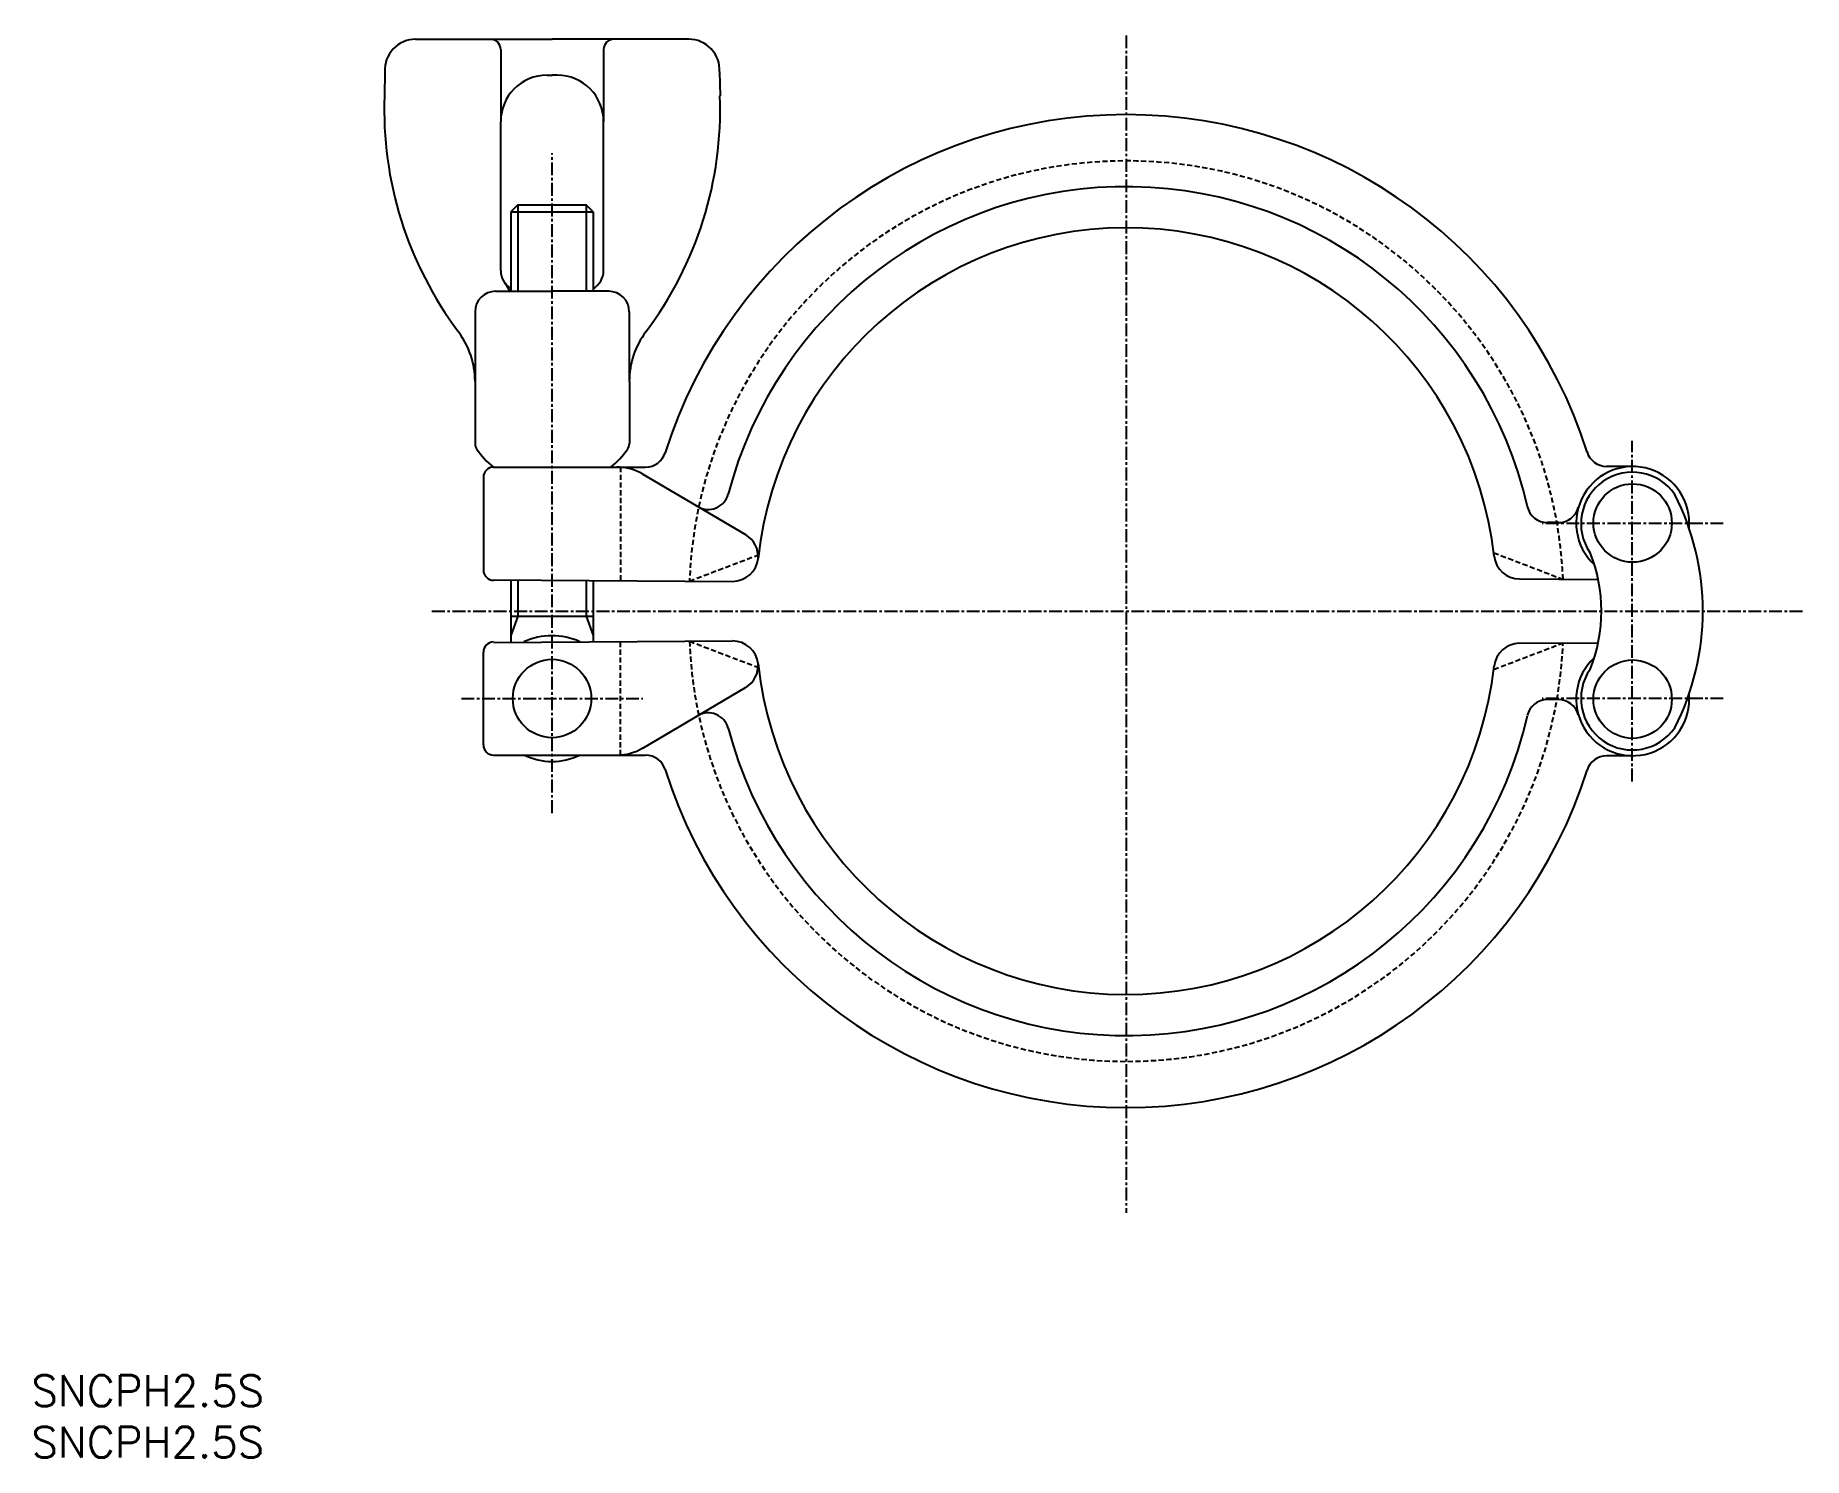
# Model space of a CAD drawing. Extents: x 0 to 172, y 0 to 138.
import ezdxf

# ---------------------------------------------------------------- set-up
doc = ezdxf.new("R2010")
doc.units = 0
doc.linetypes.add('CENTER', pattern=[2, 1.25, -0.25, 0.25, -0.25])
doc.linetypes.add('DASHED', pattern=[0.75, 0.5, -0.25])
doc.layers.get('0').update_dxf_attribs({"linetype": 'CONTINUOUS'})
doc.layers.add('CENTER', color=1, linetype='CENTER')
doc.styles.get("Standard").update_dxf_attribs({"font": 'txt.shx'})

# ---------------------------------------------------------------- blocks, each defined once
blk = doc.blocks.new('*U3')
at = {"color": 7, "linetype": 'CONTINUOUS'}
blk.add_text('SNCPH2.5S', height=3, dxfattribs=at).set_placement((0, 5))
blk = doc.blocks.new('*U4')
at = {"color": 7, "linetype": 'CONTINUOUS'}
blk.add_text('SNCPH2.5S', height=3, dxfattribs=at).set_placement((0, 0))

msp = doc.modelspace()

# ---------------------------------------------------------------- linework, layer by layer
at = {"color": 7, "linetype": 'CONTINUOUS'}
for p, q in [((37.36, 137.88), (50.63, 137.88)), ((63.91, 137.88), (50.63, 137.88)), ((45.63, 136.88), (45.63, 129.88)), ((55.63, 136.88), (55.63, 129.88)), ((34.36, 134.7), (34.32, 132.37)), ((50.13, 134.38), (50.63, 134.38)), ((51.13, 134.38), (50.63, 134.38)), ((66.9, 134.7), (66.95, 132.37)), ((45.63, 115.38), (45.63, 129.88)), ((55.63, 115.38), (55.63, 129.88)), ((47.3, 121.79), (46.62, 121.11)), ((46.62, 121.11), (54.62, 121.11)), ((46.62, 121.11), (46.62, 113.38)), ((47.3, 121.79), (53.94, 121.79)), ((54.62, 121.11), (53.94, 121.79)), ((54.62, 121.11), (54.62, 113.38)), ((46.62, 119.73), (46.62, 119.73)), ((46.06, 114.15), (46.51, 113.38)), ((45.13, 113.38), (50.63, 113.38)), ((46.37, 113.38), (50.63, 113.38)), ((54.9, 113.38), (50.63, 113.38)), ((56.13, 113.38), (50.63, 113.38)), ((43.13, 111.38), (43.13, 104.62)), ((58.13, 111.38), (58.13, 104.62)), ((43.13, 104.62), (43.13, 98.57)), ((58.14, 104.62), (58.14, 98.58)), ((44.94, 96.29), (57.83, 96.29)), ((44.94, 96.29), (59.71, 96.29)), ((155.72, 96.34), (153.14, 96.36)), ((43.94, 95.29), (43.94, 86.29)), ((59.45, 95.6), (69.42, 89.73)), ((148.46, 90.89), (147.38, 90.89)), ((44.96, 85.32), (68.15, 85.18)), ((46.62, 85.29), (46.62, 79.27)), ((54.62, 85.29), (54.62, 79.27)), ((144.68, 85.41), (152.33, 85.36)), ((46.62, 81.79), (54.62, 81.79)), ((47.3, 81.79), (46.62, 79.93)), ((53.94, 81.79), (54.62, 79.93)), ((44.96, 79.25), (68.15, 79.39)), ((144.68, 79.16), (152.33, 79.21)), ((43.94, 69.29), (43.94, 78.29)), ((59.45, 68.98), (69.42, 74.85)), ((148.46, 73.69), (147.38, 73.68)), ((44.94, 68.29), (59.71, 68.29)), ((155.72, 68.23), (153.14, 68.22))]:
    msp.add_line(p, q, dxfattribs=at)
at = {"color": 3}
for p, q in [((47.3, 121.79), (47.3, 113.38)), ((53.94, 121.79), (53.94, 113.38)), ((47.3, 85.29), (47.3, 81.79)), ((53.94, 85.29), (53.94, 81.79))]:
    msp.add_line(p, q, dxfattribs=at)
at = {"color": 3, "linetype": 'DASHED'}
for p, q in [((57.26, 96.29), (57.26, 85.29)), ((63.98, 85.21), (70.69, 87.76)), ((142.18, 87.96), (148.91, 85.38)), ((57.26, 68.29), (57.26, 79.29)), ((63.98, 79.36), (70.69, 76.81)), ((142.18, 76.62), (148.91, 79.19))]:
    msp.add_line(p, q, dxfattribs=at)
at = {"color": 7, "linetype": 'CONTINUOUS'}
for centre in [(155.68, 90.85), (50.62, 73.79), (155.68, 73.73)]:
    msp.add_circle(centre, 3.81, dxfattribs=at)
for centre, radius, start, end in [((37.36, 134.88), 3, 90, 183.4681), ((44.63, 136.88), 1, 0, 90), ((56.63, 136.88), 1, 90, 180), ((63.91, 134.88), 3, 356.5319, 90), ((50.13, 129.88), 4.5, 90, 180), ((51.13, 129.88), 4.5, 0, 90), ((70.3, 131.07), 36, 177.9201, 216.9501), ((30.97, 131.07), 36, 323.0499, 2.0799), ((106.45, 83.55), 47, 17.5886, 162.497), ((106.45, 83.55), 40, 12.8548, 165.3478), ((106.45, 83.55), 36, 6.5037, 173.8369), ((47.63, 115.38), 2, 180, 239.5863), ((53.63, 115.38), 2, 299.588, 0), ((45.13, 111.38), 2, 90, 180), ((56.13, 111.38), 2, 0, 90), ((35.13, 104.62), 8, 0, 36.9501), ((66.13, 104.62), 8, 143.0499, 180), ((44.13, 98.57), 1, 180, 215.6647), ((50.63, 103.24), 9, 309.4431, 324.389), ((57.14, 98.58), 1, 324.389, 0), ((50.63, 103.24), 9, 215.6647, 230.5569), ((44.94, 95.29), 1, 90, 180), ((56.92, 91.29), 5, 59.5152, 90), ((59.71, 98.29), 2, 270, 342.497), ((155.69, 90.84), 5.5, 354.8006, 227.3319), ((153.15, 98.36), 2, 197.5886, 269.66), ((155.66, 90.79), 5, 34.5181, 214.5181), ((65.81, 94.17), 2, 239.5152, 345.3478), ((137.5, 82.29), 25, 333.0423, 26.9577), ((147.39, 92.89), 2, 192.8548, 269.594), ((148.47, 92.89), 2, 269.66, 344.1531), ((68.16, 87.57), 2.5, 355.2062, 59.5152), ((137.65, 82.29), 15, 337.8039, 22.1961), ((44.94, 86.29), 1, 180, 270), ((68.17, 87.68), 2.5, 269.66, 353.8369), ((144.7, 87.91), 2.5, 186.5037, 269.66), ((44.94, 78.29), 1, 90, 180), ((50.62, 73.4), 6.5, 65.3959, 115.0415), ((68.17, 76.89), 2.5, 6.1631, 90.34), ((144.7, 76.66), 2.5, 90.34, 173.4963), ((155.69, 73.73), 5.5, 132.6689, 5.2005), ((68.16, 77), 2.5, 300.4848, 4.7938), ((106.45, 81.02), 36, 186.1631, 353.4963), ((155.66, 73.79), 5, 145.4819, 325.4819), ((65.81, 70.4), 2, 14.6522, 120.4848), ((147.39, 71.68), 2, 90.406, 167.1452), ((148.47, 71.68), 2, 15.8469, 90.34), ((106.45, 81.02), 40, 194.6522, 347.1452), ((44.94, 69.29), 1, 180, 270), ((56.92, 73.29), 5, 270, 300.4848), ((50.62, 73.79), 6.12, 243.8911, 296.1089), ((59.71, 66.29), 2, 17.503, 90), ((153.15, 66.22), 2, 90.34, 162.4114), ((106.45, 81.02), 47, 197.503, 342.4114)]:
    msp.add_arc(centre, radius, start, end, dxfattribs=at)
at = {"color": 3, "linetype": 'DASHED'}
for centre, start, end in [((106.45, 83.55), 2.4757, 177.764), ((106.45, 81.02), 182.236, 357.5243)]:
    msp.add_arc(centre, 42.5, start, end, dxfattribs=at)
at = {"layer": 'CENTER', "color": 1, "linetype": 'CENTER'}
for p, q in [((106.45, 138.25), (106.45, 23.79)), ((50.62, 62.66), (50.62, 126.79)), ((155.63, 65.73), (155.63, 98.84)), ((164.49, 90.79), (146.87, 90.79)), ((38.94, 82.29), (172.3, 82.29)), ((41.81, 73.79), (59.43, 73.79)), ((164.49, 73.79), (146.87, 73.79))]:
    msp.add_line(p, q, dxfattribs=at)

# ---------------------------------------------------------------- block references
at = {"color": 7, "linetype": 'CONTINUOUS'}
for name in ['*U3', '*U4']:
    msp.add_blockref(name, (0, 0), dxfattribs=at)

doc.saveas('drawing.dxf')
